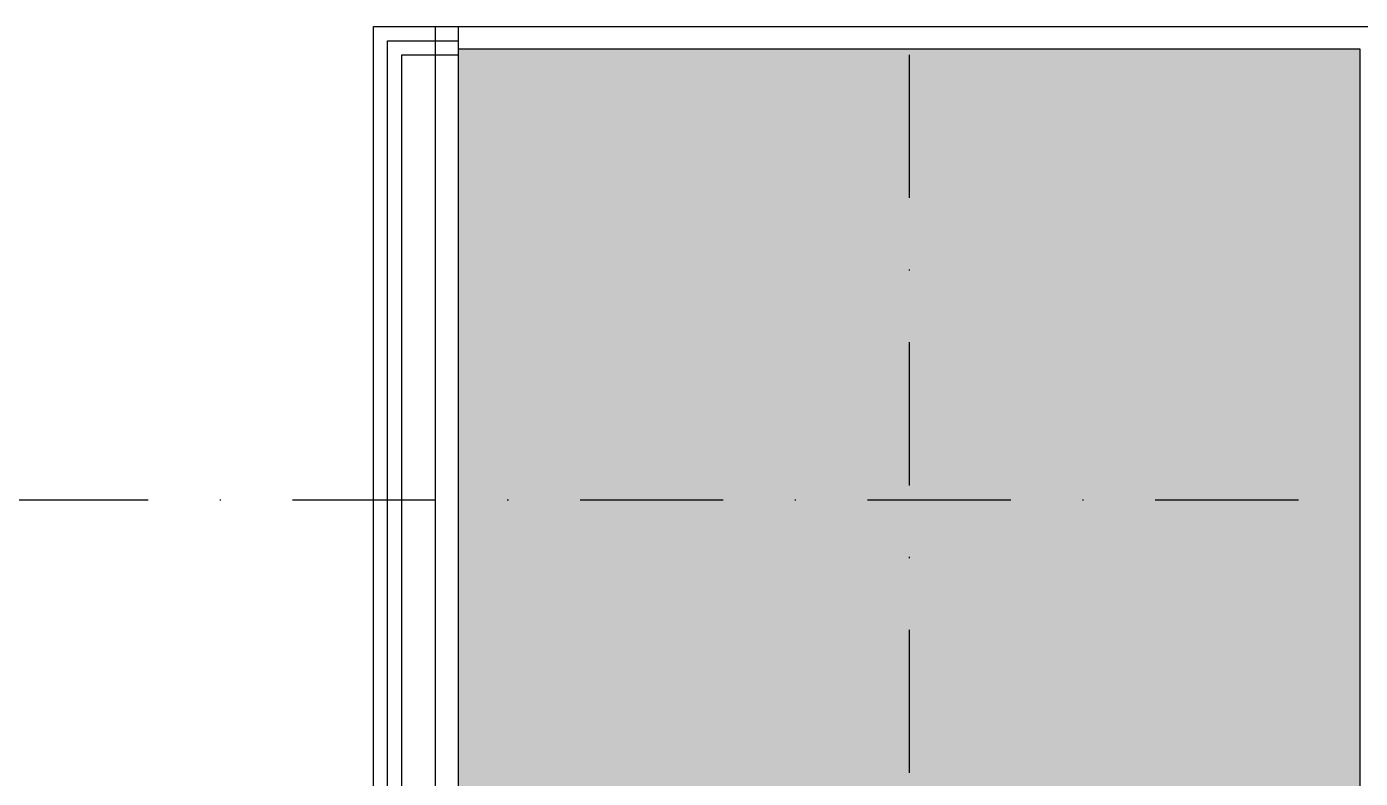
# Model space of a CAD drawing. Header units: inches. Extents: x -772 to 6765, y -813 to 4093.
# Drawn here: x 5021.7 to 5140, y -24.7 to 42 of the extents above; entities that cross this region are included whole.
import ezdxf

# ---------------------------------------------------------------- set-up
doc = ezdxf.new("R2010")
doc.units = ezdxf.units.IN
doc.header["$MEASUREMENT"] = 0
doc.linetypes.add('DASHDOT', pattern=[25.4, 12.7, -6.35, 0, -6.35])
for name, color, linetype in [('FHM_BEYAZ ALÇIPAN', 7, 'Continuous'), ('FHM_WAL_Siva', 30, 'Continuous'), ('H_STR_Aks', 250, 'DASHDOT'), ('H_STR_Betonarme', 4, 'Continuous'), ('H_STR_BetonarmeTarama', 251, 'Continuous')]:
    doc.layers.add(name, color=color, linetype=linetype)

msp = doc.modelspace()

# ---------------------------------------------------------------- hatches: boundary and pattern name
at = {"layer": 'H_STR_BetonarmeTarama'}
h = msp.add_hatch(color=256, dxfattribs=at)
h.dxf.hatch_style = 1
h.paths.add_polyline_path([(5060, 40), (5060, -40), (5140, -40), (5140, 40)])

# ---------------------------------------------------------------- linework, layer by layer
at = {"layer": 'FHM_BEYAZ ALÇIPAN'}
for points in [[(5060, -40), (5060, -40), (5052.5, -40), (5052.5, 42), (5060, 42), (5060, 40)], [(5060, -38.75), (5053.75, -38.75), (5053.75, 40.75), (5060, 40.75)], [(5060, -37.5), (5055, -37.5), (5055, 39.5), (5060, 39.5)]]:
    msp.add_lwpolyline(points, dxfattribs=at)
at = {"layer": 'FHM_WAL_Siva'}
msp.add_lwpolyline([(5058, -40), (5058, 42), (5142, 42), (5142, -18), (5908, -18), (5908, 42), (5990, 42)], dxfattribs=at)
at = {"layer": 'H_STR_Aks'}
for p, q in [((5100, 4043.005), (5100, -712.77)), ((6664.509, 0), (-659.052, 0))]:
    msp.add_line(p, q, dxfattribs=at)
at = {"layer": 'H_STR_Betonarme'}
msp.add_lwpolyline([(5060, 40), (5060, -40), (5140, -40), (5140, 40)], close=True, dxfattribs=at)

doc.saveas('drawing.dxf')
